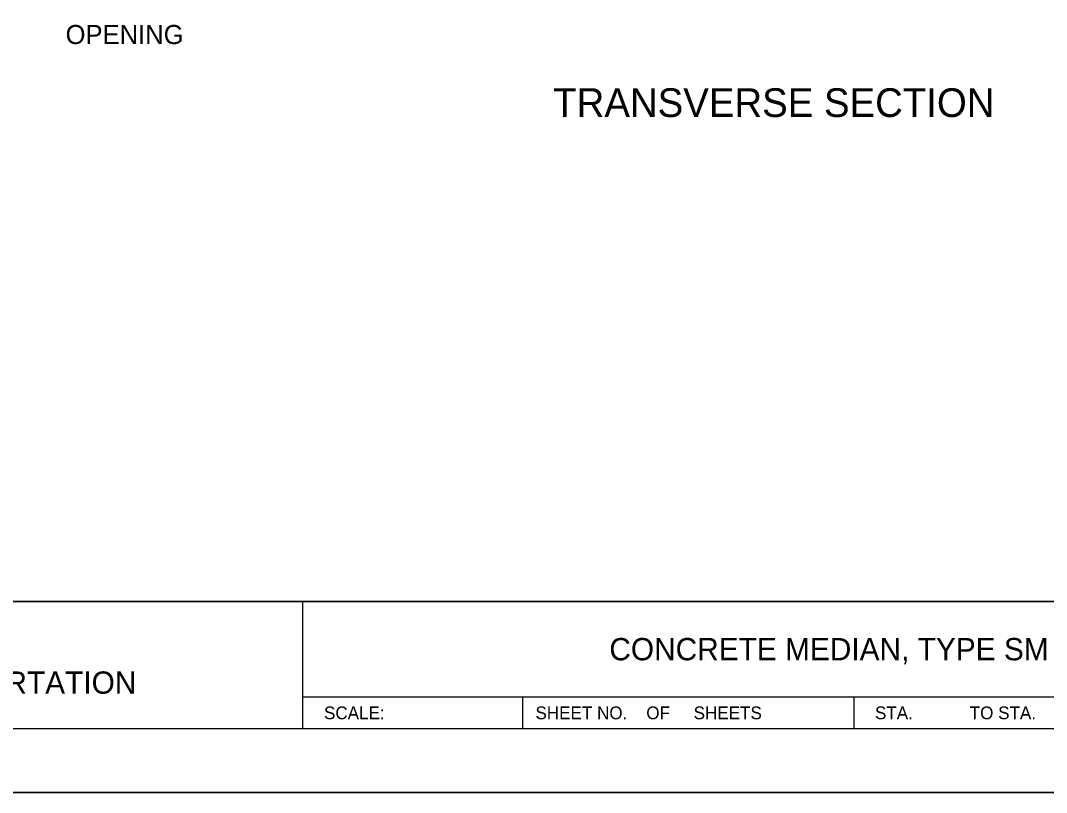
# Model space of a CAD drawing. Extents: x 99820 to 100500, y 99988 to 100428.
# Drawn here: x 100191.2 to 100352.2, y 99987.5 to 100108.7 of the extents above; entities that cross this region are included whole.
import ezdxf

# ---------------------------------------------------------------- set-up
doc = ezdxf.new("R2010")
doc.units = 0
for name, color, linetype in [('Design_PR_Roadway Notes', 7, 'Continuous'), ('Sheets_50 Reference Boundary', 7, 'Continuous'), ('Sheets_General Details', 7, 'Continuous'), ('Sheets_Printer Plotting Border', 7, 'Continuous')]:
    doc.layers.add(name, color=color, linetype=linetype)

msp = doc.modelspace()

# ---------------------------------------------------------------- linework, layer by layer
at = {"layer": 'Sheets_50 Reference Boundary'}
msp.add_lwpolyline([(99859.95, 100417.53), (100489.95, 100417.53), (100489.95, 100017.53), (99859.95, 100017.53)], close=True, dxfattribs=at)
at = {"layer": 'Sheets_General Details'}
for p, q in [((99859.95, 100017.53), (100489.95, 100017.53)), ((100235.43, 100017.53), (100235.43, 99997.53)), ((100235.43, 100002.53), (100389.43, 100002.53)), ((100269.95, 100002.53), (100269.95, 99997.53)), ((100321.95, 100002.53), (100321.95, 99997.53)), ((100499.95, 99987.53), (99819.95, 99987.53))]:
    msp.add_line(p, q, dxfattribs=at)
msp.add_lwpolyline([(99859.95, 100417.53), (100489.95, 100417.53), (100489.95, 99997.53), (99859.95, 99997.53)], close=True, dxfattribs=at)
at = {"layer": 'Sheets_Printer Plotting Border'}
msp.add_lwpolyline([(99819.95, 99987.53), (100499.95, 99987.53), (100499.95, 100427.53), (99819.95, 100427.53)], close=True, dxfattribs=at)

# ---------------------------------------------------------------- texts
at = {"layer": 'Design_PR_Roadway Notes'}
for s, height, p in [('OPENING', 3, (100198.29, 100104.99)), ('TRANSVERSE SECTION', 4.5, (100274.78, 100093.55))]:
    msp.add_text(s, height=height, dxfattribs=at).set_placement(p)
at = {"layer": 'Sheets_General Details'}
for s, height, p in [('CONCRETE MEDIAN, TYPE SM', 3.5, (100283.58, 100008.28)), ('DEPARTMENT OF TRANSPORTATION', 3.5, (100124.88, 100003.03)), ('SCALE:          ', 2, (100238.82, 99999.03)), ('SHEET NO.    OF     SHEETS', 2, (100271.99, 99999.03)), ('STA.            TO STA.            ', 2, (100325.25, 99999.03))]:
    msp.add_text(s, height=height, dxfattribs=at).set_placement(p)

doc.saveas('drawing.dxf')
